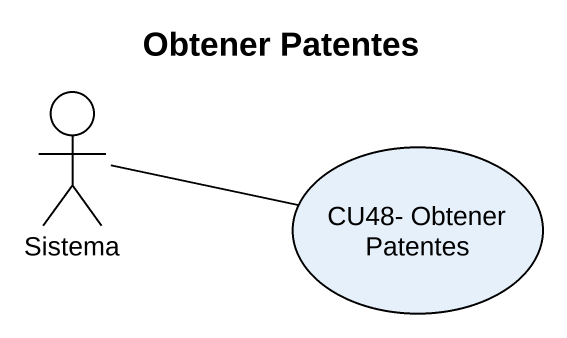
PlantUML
@startuml
title Obtener Patentes
actor Sistema
usecase "CU48- Obtener Patentes" as CU48_Obtener_Patentes
Sistema -right- CU48_Obtener_Patentes
@enduml
